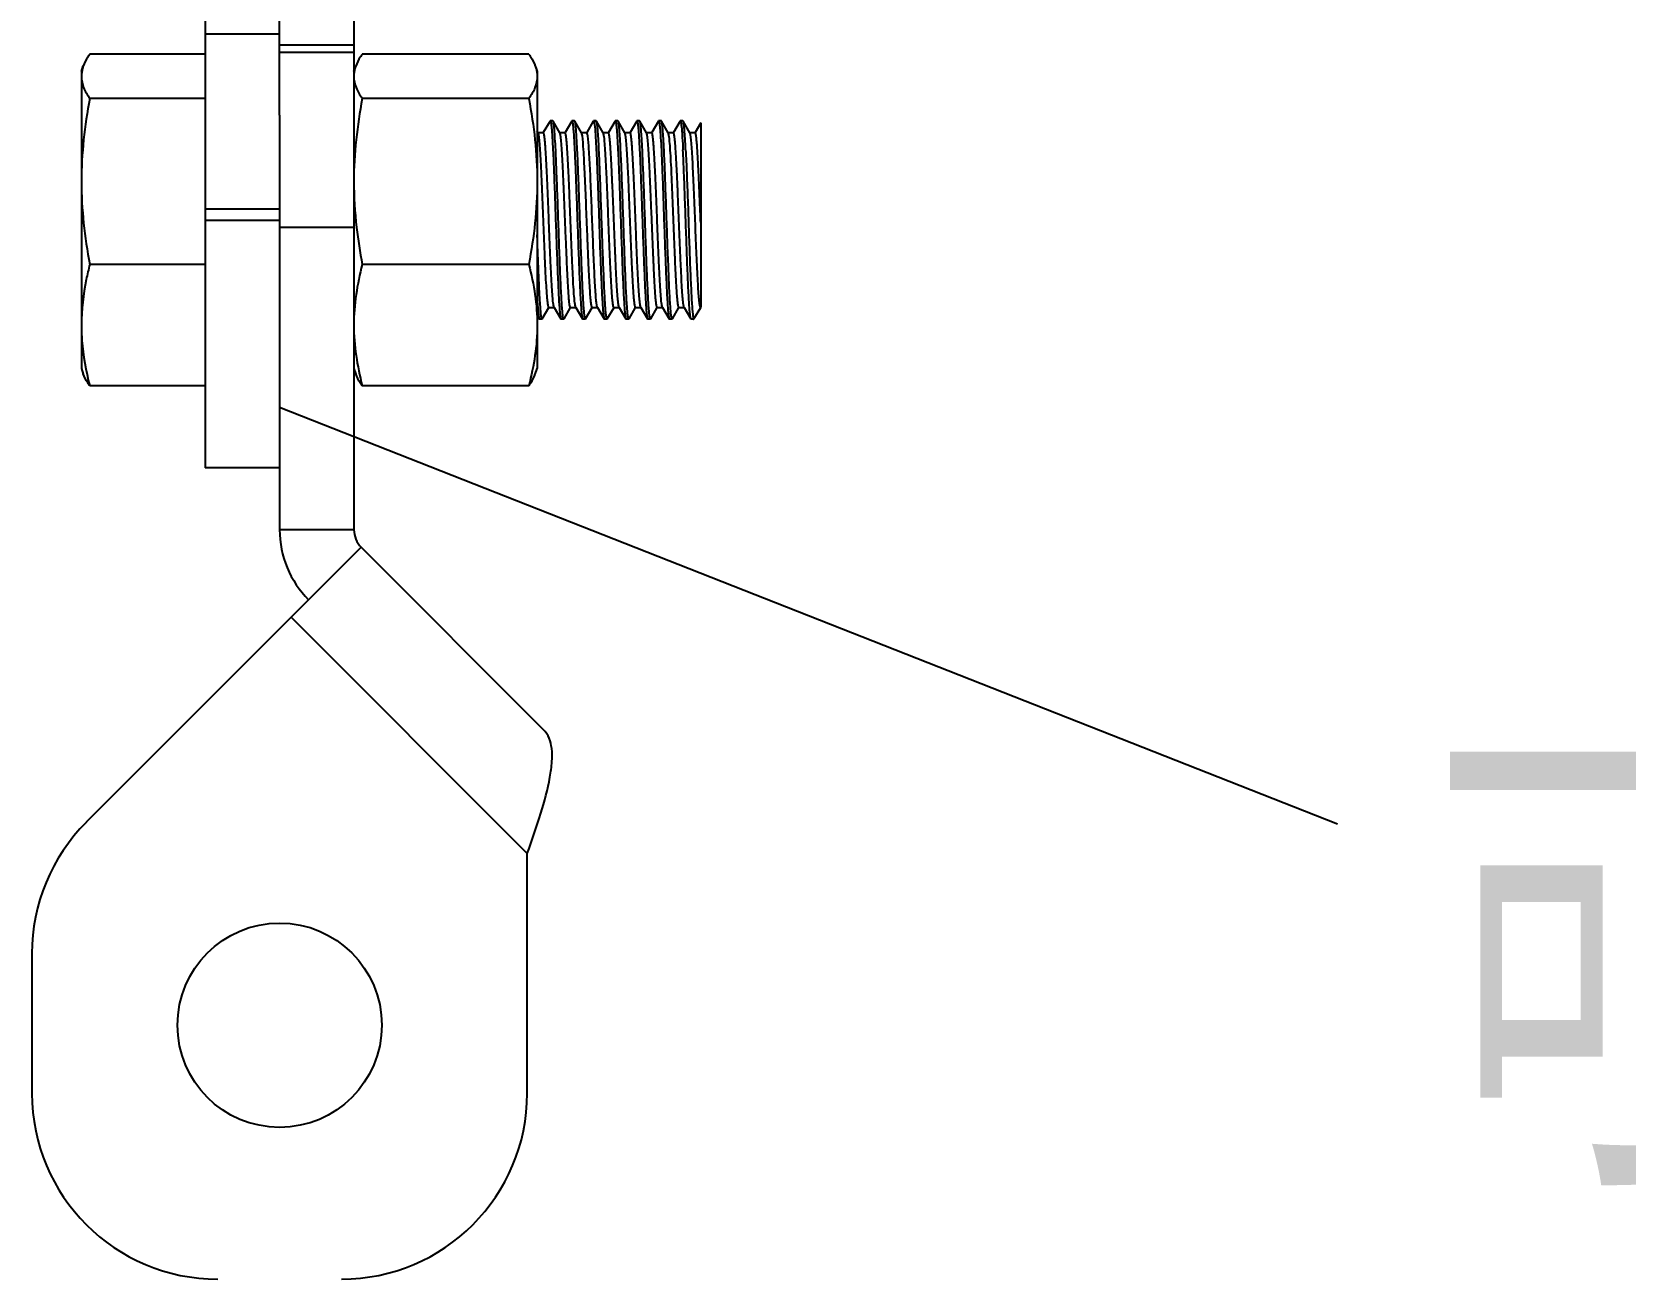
# Model space of a CAD drawing. Extents: x 27938 to 650306, y -92720 to 1524912.
# Drawn here: x 325248 to 326742, y 839929 to 841098 of the extents above; entities that cross this region are included whole.
import ezdxf

# ---------------------------------------------------------------- set-up
doc = ezdxf.new("R2010")
doc.units = 0
doc.header["$LTSCALE"] = 1000
doc.header["$MEASUREMENT"] = 0
doc.layers.add('W_DIM', color=4, linetype='Continuous')
doc.styles.get("Standard").update_dxf_attribs({"font": 'gbenor.shx', "bigfont": 'gbcbig.shx'})
doc.styles.add('wwp100', font='txt.shx', dxfattribs={"width": 0.7, "height": 400, "bigfont": 'hztxt.shx'})
doc.dimstyles.get("Standard").update_dxf_attribs({"dimtxt": 0.18, "dimasz": 0.18, "dimexe": 0.18, "dimexo": 0.0625, "dimgap": 0.09, "dimtad": 0, "dimtih": 1, "dimtoh": 1, "dimdec": 4, "dimzin": 0, "dimdsep": 46, "dimtxsty": 'Standard', "dimcen": 0.09, "dimadec": 0, "dimazin": 0, "dimtfac": 1, "dimtdec": 4, "dimtofl": 0, "dimtmove": 0, "dimatfit": 3, "dimfxl": 1, "dimtolj": 1, "dimtzin": 0, "dimarcsym": 0})

msp = doc.modelspace()

# ---------------------------------------------------------------- linework, layer by layer
at = {"linetype": 'Continuous'}
for p, q in [((325410.6, 841296.6), (325410.6, 840689.6)), ((325480.3, 841020.2), (325480.3, 841296.6)), ((325550, 841154.3), (325550, 840631.5)), ((325410.6, 841096.4), (325480.3, 841096.4)), ((325410.6, 841077.4), (325302.3, 841077.4)), ((325480.3, 841086.2), (325550, 841086.2)), ((325550, 841079), (325480.3, 841079)), ((325714.1, 841077.4), (325557.9, 841077.4)), ((325294.5, 841061.3), (325296.3, 841066.5)), ((325550, 841061.3), (325551.9, 841066.5)), ((325720.1, 841066.5), (325722, 841061.3)), ((325294.5, 841061.3), (325294.5, 840782.6)), ((325722, 841061.3), (325722, 840782.6)), ((325410.6, 841035.8), (325302.3, 841035.8)), ((325714.1, 841035.8), (325557.9, 841035.8)), ((325480.3, 841020.2), (325480.3, 840631.5)), ((325722.9, 841003.6), (325722, 841005.4)), ((325727.8, 841003.8), (325722.8, 841003.8)), ((325734, 841014.7), (325727.7, 841003.9)), ((325734, 841014.7), (325734.2, 841014.9)), ((325736.7, 841014.9), (325734.2, 841014.9)), ((325736.9, 841014.7), (325736.7, 841014.9)), ((325743.2, 841003.8), (325736.9, 841014.7)), ((325748.1, 841003.8), (325743.2, 841003.8)), ((325743.3, 841003.6), (325743.2, 841003.8)), ((325754.3, 841014.7), (325748.1, 841003.9)), ((325754.3, 841014.7), (325754.5, 841014.9)), ((325757, 841014.9), (325754.5, 841014.9)), ((325757.2, 841014.7), (325757, 841014.9)), ((325763.5, 841003.8), (325757.2, 841014.7)), ((325768.5, 841003.8), (325763.5, 841003.8)), ((325763.6, 841003.6), (325763.5, 841003.8)), ((325774.6, 841014.7), (325768.4, 841003.9)), ((325774.6, 841014.7), (325774.8, 841014.9)), ((325777.4, 841014.9), (325774.8, 841014.9)), ((325777.6, 841014.7), (325777.4, 841014.9)), ((325783.8, 841003.8), (325777.6, 841014.7)), ((325788.8, 841003.8), (325783.8, 841003.8)), ((325783.9, 841003.6), (325783.8, 841003.8)), ((325795, 841014.7), (325788.7, 841003.9)), ((325795, 841014.7), (325795.2, 841014.9)), ((325797.7, 841014.9), (325795.2, 841014.9)), ((325797.9, 841014.7), (325797.7, 841014.9)), ((325804.2, 841003.8), (325797.9, 841014.7)), ((325809.1, 841003.8), (325804.2, 841003.8)), ((325804.3, 841003.6), (325804.2, 841003.8)), ((325815.3, 841014.7), (325809, 841003.9)), ((325815.3, 841014.7), (325815.5, 841014.9)), ((325818, 841014.9), (325815.5, 841014.9)), ((325818.2, 841014.7), (325818, 841014.9)), ((325824.5, 841003.8), (325818.2, 841014.7)), ((325829.4, 841003.8), (325824.5, 841003.8)), ((325824.6, 841003.6), (325824.5, 841003.8)), ((325835.6, 841014.7), (325829.4, 841003.9)), ((325835.6, 841014.7), (325835.8, 841014.9)), ((325838.4, 841014.9), (325835.8, 841014.9)), ((325838.6, 841014.7), (325838.4, 841014.9)), ((325844.8, 841003.8), (325838.6, 841014.7)), ((325849.8, 841003.8), (325844.8, 841003.8)), ((325844.9, 841003.6), (325844.8, 841003.8)), ((325856, 841014.7), (325849.7, 841003.9)), ((325856, 841014.7), (325856.1, 841014.9)), ((325858.7, 841014.9), (325856.1, 841014.9)), ((325858.9, 841014.7), (325858.7, 841014.9)), ((325865.1, 841003.8), (325858.9, 841014.7)), ((325870.1, 841003.8), (325865.1, 841003.8)), ((325865.2, 841003.6), (325865.1, 841003.8)), ((325875.3, 841013), (325870, 841003.9)), ((325875.3, 841013), (325875.3, 840840)), ((325480.3, 840932.1), (325410.6, 840932.1)), ((325410.6, 840921.9), (325480.3, 840921.9)), ((325550, 840914.8), (325480.3, 840914.8)), ((325410.6, 840880.3), (325302.3, 840880.3)), ((325714.1, 840880.3), (325557.9, 840880.3)), ((325726.7, 840829.2), (325733, 840840)), ((325732.9, 840840), (325737.9, 840840)), ((325737.8, 840840.2), (325737.9, 840840)), ((325737.9, 840840), (325744.1, 840829.2)), ((325747.1, 840829.2), (325753.3, 840840)), ((325753.2, 840840), (325758.2, 840840)), ((325758.1, 840840.2), (325758.2, 840840)), ((325758.2, 840840), (325764.5, 840829.2)), ((325767.4, 840829.2), (325773.6, 840840)), ((325773.5, 840840), (325778.5, 840840)), ((325778.4, 840840.2), (325778.5, 840840)), ((325778.5, 840840), (325784.8, 840829.2)), ((325787.7, 840829.2), (325794, 840840)), ((325793.9, 840840), (325798.8, 840840)), ((325798.7, 840840.2), (325798.8, 840840)), ((325798.8, 840840), (325805.1, 840829.2)), ((325808.1, 840829.2), (325814.3, 840840)), ((325814.2, 840840), (325819.2, 840840)), ((325819.1, 840840.2), (325819.2, 840840)), ((325819.2, 840840), (325825.5, 840829.2)), ((325828.4, 840829.2), (325834.6, 840840)), ((325834.5, 840840), (325839.5, 840840)), ((325839.4, 840840.2), (325839.5, 840840)), ((325839.5, 840840), (325845.8, 840829.2)), ((325848.7, 840829.2), (325854.9, 840840)), ((325854.9, 840840), (325859.8, 840840)), ((325859.7, 840840.2), (325859.6, 840840.6)), ((325859.7, 840840.2), (325859.8, 840840)), ((325859.8, 840840), (325866.1, 840829.2)), ((325869, 840829.2), (325875.3, 840840)), ((325875.2, 840840), (325875.3, 840840)), ((325722, 840832.4), (325723.8, 840829.2)), ((325723.8, 840829.2), (325724, 840829)), ((325726.6, 840829), (325724, 840829)), ((325726.7, 840829.2), (325726.6, 840829)), ((325744.1, 840829.2), (325744.3, 840829)), ((325746.9, 840829), (325744.3, 840829)), ((325747.1, 840829.2), (325746.9, 840829)), ((325764.5, 840829.2), (325764.7, 840829)), ((325767.2, 840829), (325764.7, 840829)), ((325767.4, 840829.2), (325767.2, 840829)), ((325784.8, 840829.2), (325785, 840829)), ((325787.5, 840829), (325785, 840829)), ((325787.7, 840829.2), (325787.5, 840829)), ((325805.1, 840829.2), (325805.3, 840829)), ((325807.9, 840829), (325805.3, 840829)), ((325808.1, 840829.2), (325807.9, 840829)), ((325825.5, 840829.2), (325825.7, 840829)), ((325828.2, 840829), (325825.7, 840829)), ((325828.4, 840829.2), (325828.2, 840829)), ((325845.8, 840829.2), (325846, 840829)), ((325848.5, 840829), (325846, 840829)), ((325848.7, 840829.2), (325848.5, 840829)), ((325866.3, 840829), (325866.1, 840829.2)), ((325868.8, 840829), (325866.3, 840829)), ((325868.8, 840829), (325869, 840829.2)), ((325294.5, 840782.6), (325296.3, 840777.4)), ((325550, 840782.6), (325551.9, 840777.4)), ((325720.1, 840777.4), (325722, 840782.6)), ((325410.6, 840766.5), (325302.3, 840766.5)), ((325714.1, 840766.5), (325557.9, 840766.5)), ((325480.3, 840689.6), (325410.6, 840689.6)), ((325550, 840631.5), (325480.3, 840631.5)), ((325556.8, 840615.1), (325299.1, 840357.3)), ((325727.9, 840444), (325556.8, 840615.1)), ((325712.7, 840327.9), (325491.1, 840549.4)), ((325712.7, 840103), (325712.7, 840327.9)), ((325248, 840234.1), (325248, 840103))]:
    msp.add_line(p, q, dxfattribs=at)
msp.add_circle((325480.4, 840166.9), 95.8, dxfattribs=at)
for centre, radius, start, end in [((325573.3, 840631.5), 92.9, 180, 225), ((325573.3, 840631.5), 23.2, 180, 225), ((325422.3, 840234.1), 174.2, 135, 180), ((325422.3, 840103), 174.2, 180, 270), ((325538.4, 840103), 174.2, 270, 0)]:
    msp.add_arc(centre, radius, start, end, dxfattribs=at)
for points, knots in [([(325302.3, 841077.4), (325301.7, 841076.5), (325299.3, 841073), (325297.4, 841069.2), (325296.3, 841066.3)], [0, 0, 0, 0, 0.262452, 1, 1, 1, 1]), ([(325557.9, 841077.4), (325557.2, 841076.5), (325554.9, 841073), (325552.9, 841069.2), (325551.8, 841066.3)], [0, 0, 0, 0, 0.262452, 1, 1, 1, 1]), ([(325714.1, 841077.4), (325714.7, 841076.5), (325717.1, 841073), (325719.1, 841069.2), (325720.2, 841066.3)], [0, 0, 0, 0, 0.262452, 1, 1, 1, 1]), ([(325296.3, 841066.3), (325296, 841065.5), (325295, 841062.3), (325294.5, 841059), (325294.5, 841056.6)], [0, 0, 0, 0, 0.256979, 1, 1, 1, 1]), ([(325551.8, 841066.3), (325551.5, 841065.5), (325550.5, 841062.3), (325550, 841059), (325550, 841056.6)], [0, 0, 0, 0, 0.256979, 1, 1, 1, 1]), ([(325720.2, 841066.3), (325720.4, 841065.5), (325721.5, 841062.3), (325722, 841059), (325722, 841056.6)], [0, 0, 0, 0, 0.256979, 1, 1, 1, 1]), ([(325294.5, 841056.6), (325294.5, 841053), (325296.2, 841045.5), (325300.1, 841039), (325302.3, 841035.8)], [0, 0, 0, 0, 0.473493, 1, 1, 1, 1]), ([(325550, 841056.6), (325550, 841053), (325551.7, 841045.5), (325555.6, 841039), (325557.9, 841035.8)], [0, 0, 0, 0, 0.473493, 1, 1, 1, 1]), ([(325722, 841056.6), (325722, 841053), (325720.3, 841045.5), (325716.4, 841039), (325714.1, 841035.8)], [0, 0, 0, 0, 0.473493, 1, 1, 1, 1]), ([(325732.9, 840840), (325732.7, 840840), (325732.5, 840840.7), (325732.2, 840841.7), (325731.9, 840843.7), (325731.6, 840846.2), (325731.3, 840849.5), (325730.9, 840855.2), (325730.3, 840863.8), (325729.7, 840875.6), (325729.1, 840889.1), (325728.5, 840903.8), (325727.9, 840919.2), (325727.3, 840934.6), (325726.7, 840949.7), (325726.1, 840963.7), (325725.5, 840976.1), (325724.9, 840986.6), (325724.3, 840994.7), (325723.8, 840999.8), (325723.3, 841002.5), (325723.1, 841003.4), (325722.9, 841003.6)], [0, 0, 0, 0, 0.002979, 0.01011, 0.021658, 0.037569, 0.057721, 0.081935, 0.141647, 0.214533, 0.297928, 0.388772, 0.483731, 0.57932, 0.672029, 0.758454, 0.835426, 0.900125, 0.95019, 0.983823, 0.99411, 1, 1, 1, 1]), ([(325737.8, 840840.2), (325737.6, 840840.5), (325737.4, 840841.4), (325736.9, 840844.1), (325736.4, 840849.2), (325735.8, 840857.3), (325735.2, 840867.7), (325734.6, 840880.2), (325734, 840894.2), (325733.4, 840909.2), (325732.8, 840924.7), (325732.2, 840940.1), (325731.6, 840954.8), (325731, 840968.3), (325730.4, 840980.1), (325729.8, 840988.7), (325729.4, 840994.3), (325729.1, 840997.6), (325728.8, 841000.2), (325728.5, 841002.1), (325728.2, 841003.2), (325728, 841003.8), (325727.8, 841003.8)], [0, 0, 0, 0, 0.005873, 0.016149, 0.049758, 0.099805, 0.164491, 0.241456, 0.327881, 0.420594, 0.516191, 0.611162, 0.702019, 0.785427, 0.858327, 0.918049, 0.942268, 0.962424, 0.978338, 0.989888, 0.997021, 1, 1, 1, 1]), ([(325734.2, 841014.9), (325734.4, 841014.9), (325734.6, 841014), (325734.9, 841012.9), (325735.2, 841010.6), (325735.5, 841007.5), (325735.8, 841003.6), (325736.2, 840996.9), (325736.5, 840991.5), (325736.7, 840987.7)], [0, 0, 0, 0, 0.020019, 0.07017, 0.151772, 0.264355, 0.406919, 0.578181, 1, 1, 1, 1]), ([(325739.3, 840987.7), (325739.1, 840991.2), (325738.7, 840997.6), (325738.2, 841005), (325737.8, 841009.5), (325737.6, 841011.9), (325737.3, 841013.6), (325737.1, 841014.4), (325736.9, 841014.7)], [0, 0, 0, 0, 0.396583, 0.701222, 0.815876, 0.904197, 0.965566, 1, 1, 1, 1]), ([(325753.2, 840840), (325753.1, 840840), (325752.8, 840840.7), (325752.5, 840841.7), (325752.2, 840843.7), (325751.9, 840846.2), (325751.6, 840849.5), (325751.2, 840855.2), (325750.7, 840863.8), (325750.1, 840875.6), (325749.5, 840889.1), (325748.9, 840903.8), (325748.2, 840919.2), (325747.6, 840934.6), (325747, 840949.7), (325746.4, 840963.7), (325745.8, 840976.1), (325745.2, 840986.6), (325744.6, 840994.7), (325744.1, 840999.8), (325743.7, 841002.5), (325743.4, 841003.4), (325743.3, 841003.6)], [0, 0, 0, 0, 0.002978, 0.01011, 0.021657, 0.037569, 0.05772, 0.081935, 0.141646, 0.214533, 0.297927, 0.388772, 0.483732, 0.579321, 0.67203, 0.758455, 0.835427, 0.900125, 0.95019, 0.983823, 0.994113, 1, 1, 1, 1]), ([(325758.1, 840840.2), (325757.9, 840840.5), (325757.7, 840841.4), (325757.2, 840844.1), (325756.7, 840849.2), (325756.1, 840857.3), (325755.5, 840867.7), (325754.9, 840880.2), (325754.3, 840894.2), (325753.7, 840909.2), (325753.1, 840924.7), (325752.5, 840940.1), (325751.9, 840954.8), (325751.3, 840968.3), (325750.7, 840980.1), (325750.2, 840988.7), (325749.7, 840994.3), (325749.4, 840997.6), (325749.1, 841000.2), (325748.8, 841002.1), (325748.6, 841003.2), (325748.3, 841003.8), (325748.1, 841003.8)], [0, 0, 0, 0, 0.005876, 0.016149, 0.049759, 0.099805, 0.164492, 0.241457, 0.327882, 0.420595, 0.516192, 0.611162, 0.702019, 0.785427, 0.858326, 0.918048, 0.942268, 0.962423, 0.978338, 0.989888, 0.997021, 1, 1, 1, 1]), ([(325754.5, 841014.9), (325754.7, 841014.9), (325754.9, 841014), (325755.2, 841012.9), (325755.5, 841010.6), (325755.8, 841007.5), (325756.1, 841003.6), (325756.6, 840996.9), (325756.9, 840991.5), (325757, 840987.7)], [0, 0, 0, 0, 0.020001, 0.07014, 0.151733, 0.264317, 0.406882, 0.578148, 1, 1, 1, 1]), ([(325757.9, 841011.5), (325757.8, 841012.2), (325757.7, 841013.3), (325757.4, 841014.4), (325757.2, 841014.7)], [0, 0, 0, 0, 0.649891, 1, 1, 1, 1]), ([(325759.6, 840987.7), (325759.3, 840992.5), (325758.9, 841000.4), (325758.3, 841008.4), (325757.9, 841011.5)], [0, 0, 0, 0, 0.610019, 1, 1, 1, 1]), ([(325764.3, 841000.8), (325764.2, 841001.4), (325764, 841002.4), (325763.8, 841003.3), (325763.6, 841003.6)], [0, 0, 0, 0, 0.639122, 1, 1, 1, 1]), ([(325769.3, 841000.8), (325769.2, 841001.6), (325769.1, 841002.6), (325768.8, 841003.5), (325768.6, 841003.8), (325768.5, 841003.8)], [0, 0, 0, 0, 0.718602, 0.909136, 1, 1, 1, 1]), ([(325774.8, 841014.9), (325774.9, 841014.9), (325775.1, 841014.5), (325775.4, 841013.4), (325775.6, 841012.3), (325775.7, 841011.5)], [0, 0, 0, 0, 0.086019, 0.276039, 1, 1, 1, 1]), ([(325775.7, 841011.5), (325776.1, 841008.4), (325776.7, 841000.4), (325777.1, 840992.5), (325777.4, 840987.7)], [0, 0, 0, 0, 0.389981, 1, 1, 1, 1]), ([(325779.9, 840987.7), (325779.7, 840991.2), (325779.4, 840997.6), (325778.9, 841005), (325778.5, 841009.5), (325778.2, 841011.9), (325777.9, 841013.6), (325777.7, 841014.4), (325777.6, 841014.7)], [0, 0, 0, 0, 0.396585, 0.701214, 0.815871, 0.904193, 0.965566, 1, 1, 1, 1]), ([(325793.9, 840840), (325793.7, 840840), (325793.4, 840840.7), (325793.2, 840841.7), (325792.9, 840843.7), (325792.6, 840846.2), (325792.3, 840849.5), (325791.9, 840855.2), (325791.3, 840863.8), (325790.7, 840875.6), (325790.1, 840889.1), (325789.5, 840903.8), (325788.9, 840919.2), (325788.3, 840934.6), (325787.7, 840949.7), (325787.1, 840963.7), (325786.5, 840976.1), (325785.9, 840986.6), (325785.3, 840994.7), (325784.8, 840999.8), (325784.3, 841002.5), (325784.1, 841003.4), (325783.9, 841003.6)], [0, 0, 0, 0, 0.002979, 0.01011, 0.021658, 0.037569, 0.057721, 0.081935, 0.141646, 0.214533, 0.297928, 0.388772, 0.483732, 0.579321, 0.672029, 0.758455, 0.835426, 0.900125, 0.95019, 0.983823, 0.994111, 1, 1, 1, 1]), ([(325798.7, 840840.2), (325798.6, 840840.5), (325798.4, 840841.4), (325797.9, 840844.1), (325797.4, 840849.2), (325796.8, 840857.3), (325796.2, 840867.7), (325795.6, 840880.2), (325795, 840894.2), (325794.4, 840909.2), (325793.8, 840924.7), (325793.2, 840940.1), (325792.5, 840954.8), (325791.9, 840968.3), (325791.3, 840980.1), (325790.8, 840988.7), (325790.4, 840994.3), (325790.1, 840997.6), (325789.8, 841000.2), (325789.5, 841002.1), (325789.2, 841003.2), (325789, 841003.8), (325788.8, 841003.8)], [0, 0, 0, 0, 0.005874, 0.016149, 0.049759, 0.099805, 0.164491, 0.241457, 0.327881, 0.420594, 0.516191, 0.611162, 0.702019, 0.785427, 0.858326, 0.918049, 0.942267, 0.962424, 0.978338, 0.989888, 0.99702, 1, 1, 1, 1]), ([(325795.2, 841014.9), (325795.3, 841014.9), (325795.6, 841014), (325795.9, 841012.9), (325796.2, 841010.6), (325796.5, 841007.5), (325796.8, 841003.6), (325797.2, 840996.9), (325797.5, 840991.5), (325797.7, 840987.7)], [0, 0, 0, 0, 0.020002, 0.070138, 0.151731, 0.264311, 0.406878, 0.578148, 1, 1, 1, 1]), ([(325800.2, 840987.7), (325800.1, 840991.2), (325799.7, 840997.6), (325799.2, 841005), (325798.8, 841009.5), (325798.5, 841011.9), (325798.3, 841013.6), (325798.1, 841014.4), (325797.9, 841014.7)], [0, 0, 0, 0, 0.396583, 0.701222, 0.815876, 0.904197, 0.965566, 1, 1, 1, 1]), ([(325814.2, 840840), (325814, 840840), (325813.8, 840840.7), (325813.5, 840841.7), (325813.2, 840843.7), (325812.9, 840846.2), (325812.6, 840849.5), (325812.2, 840855.2), (325811.7, 840863.8), (325811.1, 840875.6), (325810.4, 840889.1), (325809.8, 840903.8), (325809.2, 840919.2), (325808.6, 840934.6), (325808, 840949.7), (325807.4, 840963.7), (325806.8, 840976.1), (325806.2, 840986.6), (325805.6, 840994.7), (325805.1, 840999.8), (325804.6, 841002.5), (325804.4, 841003.4), (325804.3, 841003.6)], [0, 0, 0, 0, 0.002977, 0.010111, 0.021656, 0.037569, 0.05772, 0.081935, 0.141646, 0.214533, 0.297927, 0.388772, 0.483731, 0.579321, 0.67203, 0.758455, 0.835427, 0.900126, 0.95019, 0.983823, 0.994112, 1, 1, 1, 1]), ([(325819.1, 840840.2), (325818.9, 840840.5), (325818.7, 840841.4), (325818.2, 840844.1), (325817.7, 840849.2), (325817.1, 840857.3), (325816.5, 840867.7), (325815.9, 840880.2), (325815.3, 840894.2), (325814.7, 840909.2), (325814.1, 840924.7), (325813.5, 840940.1), (325812.9, 840954.8), (325812.3, 840968.3), (325811.7, 840980.1), (325811.1, 840988.7), (325810.7, 840994.3), (325810.4, 840997.6), (325810.1, 841000.2), (325809.8, 841002.1), (325809.6, 841003.2), (325809.3, 841003.8), (325809.1, 841003.8)], [0, 0, 0, 0, 0.005876, 0.016149, 0.049758, 0.099805, 0.164491, 0.241457, 0.327882, 0.420595, 0.516192, 0.611162, 0.702019, 0.785427, 0.858326, 0.918048, 0.942269, 0.962423, 0.978339, 0.989887, 0.997021, 1, 1, 1, 1]), ([(325815.5, 841014.9), (325815.7, 841014.9), (325815.9, 841014), (325816.2, 841012.9), (325816.5, 841010.6), (325816.8, 841007.5), (325817.1, 841003.6), (325817.6, 840996.9), (325817.8, 840991.5), (325818, 840987.7)], [0, 0, 0, 0, 0.02002, 0.070175, 0.151778, 0.264365, 0.406925, 0.578181, 1, 1, 1, 1]), ([(325820.6, 840987.7), (325820.4, 840991.2), (325820.1, 840997.6), (325819.6, 841005), (325819.1, 841009.5), (325818.9, 841011.9), (325818.6, 841013.6), (325818.4, 841014.4), (325818.2, 841014.7)], [0, 0, 0, 0, 0.396587, 0.701221, 0.815874, 0.904193, 0.965565, 1, 1, 1, 1]), ([(325834.5, 840840), (325834.4, 840840), (325834.1, 840840.7), (325833.9, 840841.7), (325833.5, 840843.7), (325833.3, 840846.2), (325832.9, 840849.5), (325832.5, 840855.2), (325832, 840863.8), (325831.4, 840875.6), (325830.8, 840889.1), (325830.2, 840903.8), (325829.6, 840919.2), (325828.9, 840934.6), (325828.3, 840949.7), (325827.7, 840963.7), (325827.1, 840976.1), (325826.5, 840986.6), (325825.9, 840994.7), (325825.4, 840999.8), (325825, 841002.5), (325824.8, 841003.4), (325824.6, 841003.6)], [0, 0, 0, 0, 0.002979, 0.010111, 0.021657, 0.037569, 0.05772, 0.081936, 0.141647, 0.214533, 0.297928, 0.388772, 0.483731, 0.57932, 0.672029, 0.758454, 0.835426, 0.900125, 0.95019, 0.983823, 0.99411, 1, 1, 1, 1]), ([(325839.4, 840840.2), (325839.2, 840840.5), (325839, 840841.4), (325838.5, 840844.1), (325838, 840849.2), (325837.4, 840857.3), (325836.9, 840867.7), (325836.2, 840880.2), (325835.6, 840894.2), (325835, 840909.2), (325834.4, 840924.7), (325833.8, 840940.1), (325833.2, 840954.8), (325832.6, 840968.3), (325832, 840980.1), (325831.5, 840988.7), (325831, 840994.3), (325830.7, 840997.6), (325830.4, 841000.2), (325830.1, 841002.1), (325829.9, 841003.2), (325829.6, 841003.8), (325829.4, 841003.8)], [0, 0, 0, 0, 0.005873, 0.016149, 0.049758, 0.099805, 0.164491, 0.241456, 0.327881, 0.420594, 0.516191, 0.611162, 0.702019, 0.785427, 0.858327, 0.918049, 0.942269, 0.962424, 0.978339, 0.989888, 0.997022, 1, 1, 1, 1]), ([(325835.8, 841014.9), (325836, 841014.9), (325836.3, 841014), (325836.5, 841012.9), (325836.8, 841010.6), (325837.1, 841007.5), (325837.4, 841003.6), (325837.9, 840996.9), (325838.2, 840991.5), (325838.4, 840987.7)], [0, 0, 0, 0, 0.020044, 0.070216, 0.151831, 0.264419, 0.406978, 0.578227, 1, 1, 1, 1]), ([(325840.9, 840987.7), (325840.7, 840991.2), (325840.4, 840997.6), (325839.9, 841005), (325839.5, 841009.5), (325839.2, 841011.9), (325838.9, 841013.6), (325838.7, 841014.4), (325838.6, 841014.7)], [0, 0, 0, 0, 0.396583, 0.701215, 0.815872, 0.904194, 0.965566, 1, 1, 1, 1]), ([(325854.9, 840840), (325854.7, 840840), (325854.4, 840840.7), (325854.2, 840841.7), (325853.9, 840843.7), (325853.6, 840846.2), (325853.3, 840849.5), (325852.8, 840855.2), (325852.3, 840863.8), (325851.7, 840875.6), (325851.1, 840889.1), (325850.5, 840903.8), (325849.9, 840919.2), (325849.3, 840934.6), (325848.7, 840949.7), (325848.1, 840963.7), (325847.5, 840976.1), (325846.9, 840986.6), (325846.3, 840994.7), (325845.8, 840999.8), (325845.3, 841002.5), (325845.1, 841003.4), (325844.9, 841003.6)], [0, 0, 0, 0, 0.002978, 0.01011, 0.021657, 0.037569, 0.05772, 0.081935, 0.141646, 0.214533, 0.297927, 0.388772, 0.483731, 0.579321, 0.67203, 0.758455, 0.835427, 0.900125, 0.95019, 0.983823, 0.994112, 1, 1, 1, 1]), ([(325859.6, 840840.6), (325859.2, 840841.6), (325858.8, 840844.7), (325858.2, 840850.6), (325857.7, 840859.1), (325857.1, 840869.8), (325856.5, 840882.4), (325855.9, 840896.4), (325855.3, 840911.3), (325854.7, 840926.5), (325854.1, 840941.7), (325853.5, 840956.1), (325852.9, 840969.3), (325852.3, 840980.8), (325851.8, 840989.1), (325851.3, 840994.6), (325851, 840997.8), (325850.7, 841000.3), (325850.4, 841002.2), (325850.2, 841003.2), (325849.9, 841003.8), (325849.8, 841003.8)], [0, 0, 0, 0, 0.019897, 0.056676, 0.109137, 0.175441, 0.253237, 0.339756, 0.431917, 0.526433, 0.619936, 0.709092, 0.790724, 0.861926, 0.920168, 0.943766, 0.963396, 0.978892, 0.990136, 0.997084, 1, 1, 1, 1]), ([(325856.1, 841014.9), (325856.3, 841014.9), (325856.6, 841014), (325856.8, 841012.9), (325857.2, 841010.6), (325857.5, 841007.5), (325857.8, 841003.6), (325858.2, 840996.9), (325858.5, 840991.5), (325858.7, 840987.7)], [0, 0, 0, 0, 0.01999, 0.070117, 0.151703, 0.264284, 0.406853, 0.578128, 1, 1, 1, 1]), ([(325861.2, 840987.7), (325861, 840991.2), (325860.7, 840997.6), (325860.2, 841005), (325859.8, 841009.5), (325859.5, 841011.9), (325859.2, 841013.6), (325859, 841014.4), (325858.9, 841014.7)], [0, 0, 0, 0, 0.396583, 0.701222, 0.815876, 0.904197, 0.965566, 1, 1, 1, 1]), ([(325874.7, 840841), (325874.4, 840842.2), (325874, 840845.4), (325873.4, 840851.5), (325872.9, 840860), (325872, 840875), (325871.1, 840897.1), (325870, 840925.2), (325869, 840949.1), (325868.2, 840967), (325867.7, 840978.4), (325867.1, 840988), (325866.5, 840995.4), (325866.1, 841000.1), (325865.6, 841002.6), (325865.4, 841003.4), (325865.2, 841003.6)], [0, 0, 0, 0, 0.022388, 0.060418, 0.112907, 0.178138, 0.337854, 0.518579, 0.696535, 0.777057, 0.84831, 0.907938, 0.953977, 0.984939, 0.994467, 1, 1, 1, 1]), ([(325875.3, 840919.5), (325875.1, 840925), (325874.6, 840935.7), (325874, 840951.2), (325873.4, 840965.6), (325872.8, 840978.2), (325872.2, 840987.4), (325871.8, 840993.6), (325871.4, 840997.1), (325871.1, 840999.9), (325870.8, 841002), (325870.6, 841003.1), (325870.3, 841003.8), (325870.1, 841003.8)], [0, 0, 0, 0, 0.192962, 0.379367, 0.551818, 0.703439, 0.828214, 0.878947, 0.921217, 0.954624, 0.978873, 0.993832, 1, 1, 1, 1]), ([(325736.7, 840987.7), (325737.1, 840980.6), (325737.7, 840965.2), (325738.6, 840940.9), (325739.5, 840915.1), (325740.4, 840889.9), (325741.2, 840870.1), (325741.8, 840856.2), (325742.2, 840847.6), (325742.7, 840840.5), (325743.1, 840835.1), (325743.6, 840831.6), (325743.8, 840829.7), (325744.1, 840829.2)], [0, 0, 0, 0, 0.134266, 0.291405, 0.458589, 0.622157, 0.76875, 0.831861, 0.886406, 0.93127, 0.965547, 0.98857, 1, 1, 1, 1]), ([(325746.9, 840829), (325746.8, 840829), (325746.5, 840829.4), (325746.4, 840830.1), (325746.1, 840831.4), (325745.8, 840834.1), (325745.4, 840838.5), (325744.9, 840845.2), (325744.5, 840853.6), (325744, 840863.4), (325743.5, 840874.5), (325742.9, 840891.1), (325742.1, 840913.1), (325741.2, 840939.5), (325740.3, 840964.5), (325739.6, 840980.4), (325739.3, 840987.7)], [0, 0, 0, 0, 0.002174, 0.007143, 0.015155, 0.026218, 0.057308, 0.0998, 0.152795, 0.215156, 0.285539, 0.362424, 0.528951, 0.700411, 0.862061, 1, 1, 1, 1]), ([(325757, 840987.7), (325757.4, 840980.6), (325758, 840965.2), (325758.9, 840940.9), (325759.8, 840915.1), (325760.7, 840889.9), (325761.5, 840870.1), (325762.1, 840856.2), (325762.6, 840847.6), (325763, 840840.5), (325763.4, 840835.1), (325763.9, 840831.6), (325764.2, 840829.7), (325764.5, 840829.2)], [0, 0, 0, 0, 0.134269, 0.291411, 0.458596, 0.622169, 0.768759, 0.831867, 0.886409, 0.931272, 0.965549, 0.988571, 1, 1, 1, 1]), ([(325767.2, 840829), (325767.1, 840829), (325766.9, 840829.4), (325766.7, 840830.1), (325766.5, 840831.4), (325766.1, 840834.1), (325765.7, 840838.5), (325765.3, 840845.2), (325764.8, 840853.6), (325764.3, 840863.4), (325763.9, 840874.5), (325763.2, 840891.1), (325762.4, 840913.1), (325761.5, 840939.5), (325760.6, 840964.5), (325759.9, 840980.4), (325759.6, 840987.7)], [0, 0, 0, 0, 0.002174, 0.007143, 0.015155, 0.026219, 0.057308, 0.099801, 0.152799, 0.215164, 0.285548, 0.362433, 0.52896, 0.700423, 0.862066, 1, 1, 1, 1]), ([(325773.5, 840840), (325773.4, 840840), (325773.1, 840840.6), (325772.9, 840841.5), (325772.6, 840843.2), (325772.2, 840846.6), (325771.7, 840852.4), (325771.2, 840860.9), (325770.6, 840871.4), (325770, 840883.5), (325769.5, 840896.8), (325768.7, 840915.8), (325767.8, 840939.3), (325766.7, 840965), (325765.6, 840985.3), (325764.9, 840996.6), (325764.3, 841000.8)], [0, 0, 0, 0, 0.002721, 0.00909, 0.019375, 0.033552, 0.073167, 0.126736, 0.192564, 0.268551, 0.352267, 0.441032, 0.622264, 0.78921, 0.920663, 1, 1, 1, 1]), ([(325778.4, 840840.2), (325778, 840840.9), (325777.8, 840843.3), (325777.1, 840847.8), (325776.7, 840854.8), (325776.1, 840863.7), (325775.5, 840874.4), (325774.8, 840891.2), (325773.9, 840914), (325772.8, 840941.3), (325771.8, 840966.2), (325770.7, 840985.8), (325769.9, 840996.7), (325769.3, 841000.8)], [0, 0, 0, 0, 0.014257, 0.043391, 0.086675, 0.142827, 0.210147, 0.286587, 0.457295, 0.634268, 0.796057, 0.923071, 1, 1, 1, 1]), ([(325777.4, 840987.7), (325777.7, 840980.6), (325778.4, 840965.2), (325779.3, 840940.9), (325780.2, 840915.1), (325781, 840889.9), (325781.8, 840870.1), (325782.5, 840856.2), (325782.9, 840847.6), (325783.4, 840840.5), (325783.8, 840835.1), (325784.3, 840831.6), (325784.5, 840829.7), (325784.8, 840829.2)], [0, 0, 0, 0, 0.134265, 0.291401, 0.458586, 0.622159, 0.768752, 0.831864, 0.886409, 0.931273, 0.965549, 0.988571, 1, 1, 1, 1]), ([(325787.5, 840829), (325787.4, 840829), (325787.2, 840829.4), (325787, 840830.1), (325786.8, 840831.4), (325786.4, 840834.1), (325786, 840838.5), (325785.6, 840845.2), (325785.1, 840853.6), (325784.6, 840863.4), (325784.2, 840874.5), (325783.5, 840891.1), (325782.8, 840913.1), (325781.8, 840939.6), (325780.9, 840964.5), (325780.3, 840980.4), (325779.9, 840987.7)], [0, 0, 0, 0, 0.00218, 0.007155, 0.015172, 0.026242, 0.05734, 0.099838, 0.152839, 0.215202, 0.285583, 0.362465, 0.528987, 0.700438, 0.862073, 1, 1, 1, 1]), ([(325797.7, 840987.7), (325798.1, 840980.6), (325798.7, 840965.2), (325799.6, 840940.9), (325800.5, 840915.1), (325801.4, 840889.9), (325802.1, 840870.1), (325802.8, 840856.2), (325803.2, 840847.6), (325803.7, 840840.5), (325804.1, 840835.1), (325804.6, 840831.6), (325804.8, 840829.7), (325805.1, 840829.2)], [0, 0, 0, 0, 0.134268, 0.29141, 0.458592, 0.622161, 0.768754, 0.831863, 0.886406, 0.93127, 0.965548, 0.98857, 1, 1, 1, 1]), ([(325807.9, 840829), (325807.7, 840829), (325807.5, 840829.4), (325807.3, 840830.1), (325807.1, 840831.4), (325806.8, 840834.1), (325806.4, 840838.5), (325805.9, 840845.2), (325805.4, 840853.6), (325805, 840863.4), (325804.5, 840874.5), (325803.9, 840891.1), (325803.1, 840913.1), (325802.2, 840939.5), (325801.3, 840964.5), (325800.6, 840980.4), (325800.2, 840987.7)], [0, 0, 0, 0, 0.002173, 0.007141, 0.015151, 0.026214, 0.057302, 0.099793, 0.152788, 0.21515, 0.285533, 0.362419, 0.528947, 0.70041, 0.862061, 1, 1, 1, 1]), ([(325818, 840987.7), (325818.4, 840980.6), (325819, 840965.2), (325819.9, 840940.9), (325820.8, 840915.1), (325821.7, 840889.9), (325822.5, 840870.1), (325823.1, 840856.2), (325823.6, 840847.6), (325824, 840840.5), (325824.4, 840835.1), (325824.9, 840831.6), (325825.2, 840829.7), (325825.5, 840829.2)], [0, 0, 0, 0, 0.134269, 0.291408, 0.458594, 0.622169, 0.768759, 0.831867, 0.88641, 0.931273, 0.96555, 0.988571, 1, 1, 1, 1]), ([(325828.2, 840829), (325828.1, 840829), (325827.9, 840829.4), (325827.7, 840830.1), (325827.4, 840831.4), (325827.1, 840834.1), (325826.7, 840838.5), (325826.2, 840845.2), (325825.8, 840853.6), (325825.3, 840863.4), (325824.8, 840874.5), (325824.2, 840891.1), (325823.4, 840913.1), (325822.5, 840939.6), (325821.6, 840964.5), (325820.9, 840980.4), (325820.6, 840987.7)], [0, 0, 0, 0, 0.002177, 0.007149, 0.015164, 0.026231, 0.057324, 0.099819, 0.152819, 0.215184, 0.285568, 0.362452, 0.528978, 0.700435, 0.86207, 1, 1, 1, 1]), ([(325838.4, 840987.7), (325838.7, 840980.6), (325839.4, 840965.2), (325840.2, 840940.9), (325841.1, 840915.1), (325842, 840889.9), (325842.8, 840870.1), (325843.4, 840856.2), (325843.9, 840847.6), (325844.3, 840840.5), (325844.8, 840835.1), (325845.2, 840831.6), (325845.5, 840829.7), (325845.8, 840829.2)], [0, 0, 0, 0, 0.134264, 0.291401, 0.458586, 0.622157, 0.76875, 0.831862, 0.886407, 0.931271, 0.965549, 0.988571, 1, 1, 1, 1]), ([(325848.5, 840829), (325848.4, 840829), (325848.2, 840829.4), (325848, 840830.1), (325847.8, 840831.4), (325847.4, 840834.1), (325847, 840838.5), (325846.6, 840845.2), (325846.1, 840853.6), (325845.6, 840863.4), (325845.2, 840874.5), (325844.5, 840891.1), (325843.7, 840913.1), (325842.8, 840939.6), (325841.9, 840964.5), (325841.3, 840980.4), (325840.9, 840987.7)], [0, 0, 0, 0, 0.002178, 0.007152, 0.015168, 0.026236, 0.057331, 0.099828, 0.152827, 0.215189, 0.28557, 0.362453, 0.528977, 0.70043, 0.862069, 1, 1, 1, 1]), ([(325866.1, 840829.2), (325865.8, 840829.7), (325865.6, 840831.6), (325865.1, 840835.1), (325864.7, 840840.5), (325864.2, 840847.6), (325863.8, 840856.2), (325863.1, 840870.1), (325862.4, 840889.9), (325861.5, 840915.1), (325860.6, 840940.9), (325859.7, 840965.2), (325859, 840980.6), (325858.7, 840987.7)], [0, 0, 0, 0, 0.011429, 0.034451, 0.068729, 0.113593, 0.168136, 0.231245, 0.377839, 0.541409, 0.708594, 0.865732, 1, 1, 1, 1]), ([(325861.2, 840987.7), (325861.6, 840980.4), (325862.2, 840964.5), (325863.2, 840939.6), (325864.1, 840913.1), (325864.8, 840891.1), (325865.5, 840874.5), (325866, 840863.4), (325866.4, 840853.6), (325866.9, 840845.2), (325867.3, 840838.5), (325867.8, 840834.1), (325868.1, 840831.4), (325868.3, 840830.1), (325868.5, 840829.4), (325868.7, 840829), (325868.8, 840829)], [0, 0, 0, 0, 0.137926, 0.299558, 0.471009, 0.637528, 0.714411, 0.784795, 0.847159, 0.900159, 0.942659, 0.973758, 0.984827, 0.992845, 0.99782, 1, 1, 1, 1]), ([(325726.6, 840829), (325726.4, 840829), (325726.1, 840829.7), (325725.9, 840830.7), (325725.6, 840832.6), (325725.4, 840835), (325725.1, 840838.3), (325724.7, 840843.8), (325724.2, 840852.3), (325723.6, 840864), (325723.1, 840877.5), (325722.5, 840892.4), (325722.1, 840902.8), (325722, 840908.1)], [0, 0, 0, 0, 0.005867, 0.020155, 0.043346, 0.075372, 0.116008, 0.16496, 0.286225, 0.435391, 0.607776, 0.797971, 1, 1, 1, 1]), ([(325302.3, 840880.3), (325301.1, 840875.6), (325296.8, 840856.9), (325294.5, 840837.7), (325294.5, 840823.4)], [0, 0, 0, 0, 0.252048, 1, 1, 1, 1]), ([(325557.9, 840880.3), (325555.5, 840871), (325551.5, 840852.1), (325550, 840832.9), (325550, 840823.4)], [0, 0, 0, 0, 0.502209, 1, 1, 1, 1]), ([(325714.1, 840880.3), (325716.5, 840871), (325720.5, 840852.1), (325722, 840832.9), (325722, 840823.4)], [0, 0, 0, 0, 0.502209, 1, 1, 1, 1]), ([(325722, 840847.3), (325722.1, 840844.9), (325722.4, 840840.7), (325722.8, 840835.2), (325723.3, 840831.6), (325723.5, 840829.7), (325723.8, 840829.2)], [0, 0, 0, 0, 0.395055, 0.696899, 0.899558, 1, 1, 1, 1]), ([(325875.2, 840840), (325875.1, 840840), (325874.8, 840840.4), (325874.8, 840840.8), (325874.7, 840841)], [0, 0, 0, 0, 0.312765, 1, 1, 1, 1]), ([(325294.5, 840823.4), (325294.5, 840818.6), (325295.2, 840799.4), (325298.7, 840780.4), (325302.3, 840766.5)], [0, 0, 0, 0, 0.248826, 1, 1, 1, 1]), ([(325550, 840823.4), (325550, 840813.8), (325551.5, 840794.6), (325555.5, 840775.8), (325557.9, 840766.5)], [0, 0, 0, 0, 0.497791, 1, 1, 1, 1]), ([(325722, 840823.4), (325722, 840813.8), (325720.5, 840794.6), (325716.5, 840775.8), (325714.1, 840766.5)], [0, 0, 0, 0, 0.497791, 1, 1, 1, 1]), ([(325302.3, 840766.5), (325301.7, 840767.4), (325299.3, 840770.9), (325297.4, 840774.7), (325296.3, 840777.6)], [0, 0, 0, 0, 0.262452, 1, 1, 1, 1]), ([(325557.9, 840766.5), (325557.2, 840767.4), (325554.9, 840770.9), (325552.9, 840774.7), (325551.8, 840777.6)], [0, 0, 0, 0, 0.262452, 1, 1, 1, 1]), ([(325714.1, 840766.5), (325714.7, 840767.4), (325717.1, 840770.9), (325719.1, 840774.7), (325720.2, 840777.6)], [0, 0, 0, 0, 0.262452, 1, 1, 1, 1]), ([(325712.7, 840327.9), (325717, 840340.4), (325725.1, 840364), (325733.2, 840392.7), (325736, 840413.3), (325736.2, 840428.6), (325732.5, 840439.5), (325727.9, 840444)], [0, 0, 0, 0, 0.328857, 0.618406, 0.739037, 0.8414, 1, 1, 1, 1])]:
    msp.add_open_spline(points, degree=3, knots=knots, dxfattribs=at)
for points in [[(325302.3, 841035.8), (325297.5, 841010.2), (325294.5, 840984.1), (325294.5, 840958)], [(325557.9, 841035.8), (325553.1, 841010.2), (325550, 840984.1), (325550, 840958)], [(325714.1, 841035.8), (325718.9, 841010.2), (325722, 840984.1), (325722, 840958)], [(325294.5, 840958), (325294.5, 840932), (325297.5, 840905.9), (325302.3, 840880.3)], [(325550, 840958), (325550, 840943.7), (325550.9, 840929.3), (325552.6, 840915)], [(325722, 840958), (325722, 840932), (325718.9, 840905.9), (325714.1, 840880.3)], [(325552.6, 840915), (325553.9, 840903.4), (325555.7, 840891.8), (325557.9, 840880.3)]]:
    msp.add_open_spline(points, degree=3, dxfattribs=at)

# ---------------------------------------------------------------- texts
at = {"layer": 'W_DIM', "color": 7, "style": 'wwp100', "width": 0.7}
msp.add_text('可调式铰链A', height=400, dxfattribs=at).set_placement((326562.2, 840015.9))

# ---------------------------------------------------------------- leaders
msp.add_leader([(325480.3, 840746.4), (326472.6, 840355.7)], dimstyle='Standard', override={"dimgap": 20, "dimtad": 0})

doc.saveas('drawing.dxf')
